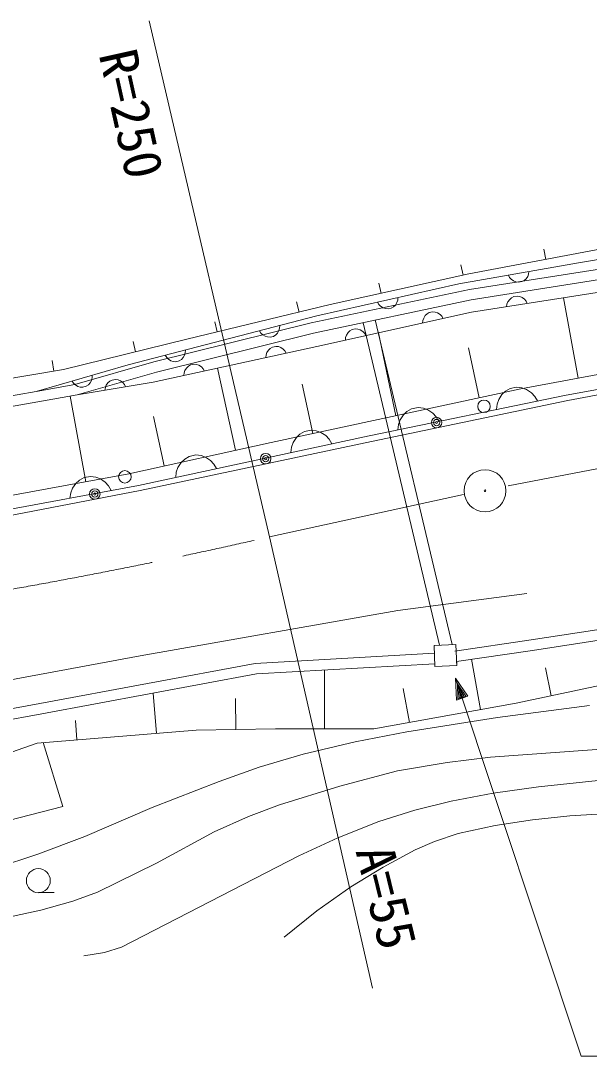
# Model space of a CAD drawing. Units: millimetres, scale not verified. Extents: x 40000 to 680000, y 20000 to 380000.
# Drawn here: x 238292 to 265478, y 283471 to 332985 of the extents above; entities that cross this region are included whole.
import ezdxf
from ezdxf.enums import TextEntityAlignment as Align

# ---------------------------------------------------------------- set-up
doc = ezdxf.new("R2010")
doc.units = ezdxf.units.MM
doc.header["$LTSCALE"] = 1000
doc.linetypes.add('CHAIN', pattern=[18.5, 12, -1.5, 3.5, -1.5])
for name, color, linetype, lineweight in [('M-BGD', 7, 'Continuous', 13), ('M-BMK', 2, 'CHAIN', 13), ('M-BMK-SRVR', 3, 'Continuous', 13), ('M-STR-HTXT', 7, 'Continuous', 13), ('M-STR-STRC', 7, 'Continuous', 13)]:
    doc.layers.add(name, color=color, linetype=linetype, lineweight=lineweight)
doc.styles.add('ＭＳ ゴシック', font='')
doc.styles.get('ＭＳ ゴシック').set_extended_font_data('MS Gothic')

msp = doc.modelspace()

# ---------------------------------------------------------------- linework, layer by layer
at = {"layer": 'M-BGD'}
for p, q in [((259725, 320876), (267609, 322363)), ((263394, 321568), (263302, 322063)), ((264969, 321415), (269073, 322096)), ((259235, 320407), (264969, 321415)), ((259747, 320130), (268378, 321496)), ((253089, 319414), (259725, 320876)), ((259446, 320814), (259339, 321306)), ((259837, 319635), (268445, 320998)), ((262534, 320762), (262576, 320872)), ((262576, 320872), (262595, 320998)), ((252449, 318870), (259235, 320407)), ((255519, 319949), (255412, 320441)), ((259844, 319047), (268535, 320417)), ((268535, 320417), (259844, 319047)), ((261609, 320824), (261669, 320712)), ((261669, 320712), (261746, 320624)), ((261746, 320624), (261862, 320542)), ((261862, 320542), (261970, 320500)), ((261970, 320500), (262095, 320481)), ((262095, 320481), (262253, 320508)), ((262253, 320508), (262364, 320569)), ((262364, 320569), (262453, 320646)), ((262453, 320646), (262534, 320762)), ((252184, 318538), (259747, 320130)), ((246228, 317751), (253089, 319414)), ((251600, 319053), (251483, 319542)), ((252295, 318047), (259837, 319635)), ((255354, 319528), (255419, 319419)), ((255419, 319419), (255500, 319334)), ((256120, 319309), (256205, 319390)), ((256205, 319390), (256280, 319511)), ((256280, 319511), (256317, 319622)), ((256317, 319622), (256330, 319749)), ((261543, 319437), (261523, 319312)), ((261587, 319546), (261543, 319437)), ((261671, 319661), (261587, 319546)), ((261760, 319737), (261671, 319661)), ((261873, 319795), (261760, 319737)), ((262031, 319820), (261873, 319795)), ((262155, 319799), (262031, 319820)), ((262263, 319755), (262155, 319799)), ((262378, 319671), (262263, 319755)), ((262452, 319581), (262378, 319671)), ((262511, 319468), (262452, 319581)), ((264954, 315892), (264244, 319741)), ((252456, 317414), (259844, 319047)), ((259844, 319047), (252456, 317414)), ((255500, 319334), (255619, 319258)), ((255619, 319258), (255730, 319221)), ((255730, 319221), (255856, 319208)), ((255856, 319208), (256012, 319244)), ((256012, 319244), (256120, 319309)), ((257635, 318889), (257559, 318769)), ((257720, 318969), (257635, 318889)), ((257828, 319034), (257720, 318969)), ((257985, 319069), (257828, 319034)), ((258110, 319056), (257985, 319069)), ((258221, 319018), (258110, 319056)), ((258340, 318941), (258221, 319018)), ((258420, 318856), (258340, 318941)), ((243434, 316526), (252449, 318870)), ((244654, 316667), (252184, 318538)), ((247692, 318106), (247575, 318595)), ((250671, 318282), (250679, 318409)), ((254659, 318545), (258318, 303126)), ((255243, 318685), (258928, 303153)), ((257522, 318657), (257508, 318531)), ((257559, 318769), (257522, 318657)), ((258485, 318747), (258420, 318856)), ((244783, 316180), (252295, 318047)), ((249711, 318158), (249780, 318051)), ((249780, 318051), (249863, 317969)), ((249863, 317969), (249985, 317896)), ((249985, 317896), (250097, 317863)), ((250223, 317854), (250378, 317894)), ((250378, 317894), (250484, 317964)), ((250484, 317964), (250566, 318047)), ((250566, 318047), (250638, 318170)), ((250638, 318170), (250671, 318282)), ((253865, 317952), (253828, 317841)), ((253941, 318072), (253865, 317952)), ((254026, 318152), (253941, 318072)), ((254135, 318218), (254026, 318152)), ((254291, 318252), (254135, 318218)), ((254417, 318239), (254291, 318252)), ((254527, 318201), (254417, 318239)), ((254646, 318125), (254527, 318201)), ((254726, 318039), (254646, 318125)), ((254791, 317930), (254726, 318039)), ((256234, 314101), (255396, 318064)), ((240343, 316314), (246228, 317751)), ((243786, 317155), (243668, 317644)), ((244628, 315701), (252456, 317414)), ((252456, 317414), (244628, 315701)), ((250097, 317863), (250223, 317854)), ((250488, 317416), (250332, 317381)), ((250614, 317402), (250488, 317416)), ((250724, 317364), (250614, 317402)), ((253828, 317841), (253815, 317714)), ((245204, 316986), (245273, 316879)), ((246058, 316875), (246130, 316998)), ((246130, 316998), (246163, 317111)), ((246163, 317111), (246172, 317238)), ((250024, 317005), (250010, 316878)), ((250061, 317116), (250024, 317005)), ((250138, 317236), (250061, 317116)), ((250223, 317316), (250138, 317236)), ((250332, 317381), (250223, 317316)), ((250843, 317287), (250724, 317364)), ((250923, 317202), (250843, 317287)), ((250988, 317092), (250923, 317202)), ((260215, 314953), (259709, 317347)), ((239024, 315257), (243434, 316526)), ((239873, 316235), (239790, 316731)), ((240886, 315589), (244654, 316667)), ((245273, 316879), (245356, 316797)), ((245356, 316797), (245477, 316724)), ((245477, 316724), (245589, 316691)), ((245589, 316691), (245716, 316682)), ((245716, 316682), (245870, 316722)), ((245870, 316722), (245977, 316792)), ((245977, 316792), (246058, 316875)), ((246309, 316460), (246224, 316380)), ((246418, 316525), (246309, 316460)), ((246574, 316559), (246418, 316525)), ((246700, 316545), (246574, 316559)), ((246810, 316508), (246700, 316545)), ((246929, 316431), (246810, 316508)), ((247009, 316345), (246929, 316431)), ((262205, 315379), (267703, 316406)), ((267703, 316406), (262205, 315379)), ((234977, 315407), (240343, 316314)), ((240998, 315097), (244783, 316180)), ((241674, 315789), (241704, 315902)), ((241704, 315902), (241710, 316030)), ((246110, 316149), (246096, 316022)), ((246147, 316260), (246110, 316149)), ((246224, 316380), (246147, 316260)), ((247074, 316236), (247009, 316345)), ((248561, 312447), (247705, 316374)), ((270509, 316195), (264373, 315089)), ((270508, 315958), (264448, 314832)), ((239024, 315257), (240886, 315589)), ((240748, 315753), (240820, 315648)), ((240820, 315648), (240905, 315568)), ((240905, 315568), (241028, 315499)), ((240998, 315097), (244628, 315701)), ((244628, 315701), (240998, 315097)), ((241028, 315499), (241141, 315468)), ((241141, 315468), (241268, 315463)), ((241268, 315463), (241421, 315507)), ((241421, 315507), (241526, 315579)), ((241526, 315579), (241605, 315665)), ((241605, 315665), (241674, 315789)), ((242340, 315443), (242320, 315317)), ((242383, 315552), (242340, 315443)), ((242465, 315668), (242383, 315552)), ((242554, 315744), (242465, 315668)), ((242666, 315803), (242554, 315744)), ((242824, 315829), (242666, 315803)), ((242949, 315809), (242824, 315829)), ((243057, 315766), (242949, 315809)), ((243172, 315683), (243057, 315766)), ((243247, 315594), (243172, 315683)), ((243307, 315481), (243247, 315594)), ((252253, 313249), (251754, 315612)), ((262005, 315462), (261691, 315397)), ((262256, 315432), (262005, 315462)), ((262476, 315354), (262256, 315432)), ((230311, 313746), (239024, 315257)), ((239111, 314761), (240998, 315097)), ((239111, 314761), (240998, 315097)), ((241400, 310945), (240662, 315038)), ((250262, 312823), (262205, 315379)), ((262205, 315379), (250262, 312823)), ((264373, 315089), (254948, 313139)), ((261301, 315111), (261145, 314873)), ((261472, 315269), (261301, 315111)), ((261691, 315397), (261472, 315269)), ((262712, 315197), (262476, 315354)), ((262870, 315024), (262712, 315197)), ((262997, 314804), (262870, 315024)), ((230392, 313249), (239111, 314761)), ((230392, 313249), (239111, 314761)), ((264448, 314832), (255059, 312861)), ((256979, 314422), (256760, 314294)), ((257292, 314487), (256979, 314422)), ((257544, 314457), (257292, 314487)), ((257764, 314379), (257544, 314457)), ((261068, 314651), (261038, 314399)), ((261145, 314873), (261068, 314651)), ((245157, 311696), (244641, 314066)), ((256588, 314136), (256432, 313898)), ((256760, 314294), (256588, 314136)), ((258000, 314222), (257764, 314379)), ((258158, 314049), (258000, 314222)), ((258284, 313829), (258158, 314049)), ((256355, 313676), (256325, 313424)), ((256432, 313898), (256355, 313676)), ((254948, 313139), (243927, 310767)), ((251472, 313050), (251319, 312811)), ((251643, 313210), (251472, 313050)), ((251861, 313339), (251643, 313210)), ((252174, 313406), (251861, 313339)), ((252425, 313378), (252174, 313406)), ((252646, 313302), (252425, 313378)), ((252883, 313147), (252646, 313302)), ((253043, 312976), (252883, 313147)), ((253171, 312756), (253043, 312976)), ((243455, 311321), (250262, 312823)), ((250262, 312823), (243455, 311321)), ((255059, 312861), (244011, 310516)), ((251243, 312589), (251215, 312335)), ((251319, 312811), (251243, 312589)), ((246132, 312024), (245961, 311864)), ((246350, 312153), (246132, 312024)), ((246663, 312221), (246350, 312153)), ((246914, 312192), (246663, 312221)), ((247135, 312116), (246914, 312192)), ((247372, 311962), (247135, 312116)), ((247532, 311790), (247372, 311962)), ((245808, 311625), (245732, 311403)), ((245961, 311864), (245808, 311625)), ((247660, 311571), (247532, 311790)), ((235235, 309819), (243455, 311321)), ((243455, 311321), (235235, 309819)), ((241098, 311018), (240923, 310862)), ((241319, 311141), (241098, 311018)), ((241634, 311200), (241319, 311141)), ((241884, 311165), (241634, 311200)), ((242103, 311082), (241884, 311165)), ((242336, 310921), (242103, 311082)), ((245732, 311403), (245704, 311150)), ((244011, 310516), (234688, 308733)), ((243927, 310767), (234738, 309054)), ((240763, 310628), (240681, 310408)), ((240923, 310862), (240763, 310628)), ((242490, 310745), (242336, 310921)), ((242613, 310522), (242490, 310745)), ((240681, 310408), (240646, 310156)), ((262695, 303378), (272796, 304918)), ((262770, 302880), (272884, 304423)), ((262770, 302880), (272884, 304423)), ((259093, 303161), (258054, 303115)), ((258054, 303115), (258098, 302109)), ((259056, 302847), (262695, 303378)), ((259137, 302155), (259093, 303161)), ((249506, 302257), (258070, 302744)), ((259128, 302349), (262770, 302880)), ((259128, 302349), (262770, 302880)), ((239213, 300342), (249506, 302257)), ((249566, 301756), (258092, 302242)), ((249566, 301756), (258092, 302242)), ((258092, 302242), (258098, 302109)), ((258098, 302109), (259137, 302155)), ((258098, 302109), (259137, 302155)), ((259137, 302155), (259128, 302349)), ((260282, 300051), (259851, 302454)), ((263662, 300711), (263385, 302052)), ((239303, 299847), (249566, 301756)), ((239303, 299847), (249566, 301756)), ((252823, 299123), (252823, 301941)), ((268691, 301766), (261986, 300360)), ((256874, 299432), (256582, 301060)), ((244778, 298912), (244623, 300836)), ((248577, 299095), (248555, 300577)), ((231698, 298973), (239213, 300342)), ((261986, 300360), (255170, 299123)), ((231787, 298477), (239303, 299847)), ((231787, 298477), (239303, 299847)), ((246677, 299067), (239079, 298448)), ((240978, 298603), (240904, 299522)), ((250477, 299123), (246677, 299067)), ((255170, 299123), (250477, 299123)), ((239079, 298448), (232430, 296086)), ((240308, 295411), (239361, 298471)), ((236174, 294343), (240308, 295411)), ((239135, 291295), (239885, 291295))]:
    msp.add_line(p, q, dxfattribs=at)
for points in [[(237073, 292458), (239113, 293132), (241358, 293987), (244582, 295359), (247783, 296613), (249697, 297289), (251795, 297917), (254279, 298505), (256755, 298981), (261093, 299664), (265493, 300243)], [(270261, 298454), (260755, 297766), (258675, 297522), (256308, 297123), (253552, 296383), (250673, 295500), (249184, 294942), (247540, 294203), (244780, 292712), (241956, 291314), (240791, 290890), (239248, 290463), (236962, 289966)], [(241312, 288267), (242297, 288441), (243112, 288696), (251590, 293060), (253453, 293916), (255421, 294704), (257141, 295242), (258871, 295669), (260876, 296051), (263055, 296356), (265907, 296660), (269018, 296884), (271218, 296920), (273229, 296853), (274824, 296707), (276233, 296470), (278366, 295925), (280460, 295283), (282232, 294636)], [(250891, 289167), (252458, 290419), (254077, 291572), (255615, 292516), (257160, 293344), (258076, 293748), (259211, 294122), (260974, 294500), (262765, 294771), (264552, 294973), (266396, 295074), (268397, 295089), (270446, 294997), (271412, 294865), (272581, 294587), (273906, 294122), (275029, 293621), (275644, 293325)]]:
    msp.add_lwpolyline(points, dxfattribs=at)
for centre, major_axis in [((260443, 314547), (0, 302)), ((258176, 313773), (0, 252)), ((258176, 313773), (0, 151)), ((258176, 313773), (0, 50.3)), ((250006, 312046), (0, 252)), ((250006, 312046), (0, 151)), ((250006, 312046), (0, 50.3)), ((243273, 311176), (0, 302)), ((241835, 310355), (0, 252)), ((241835, 310355), (0, 151)), ((241835, 310355), (0, 50.3)), ((239135, 291868), (0, 574))]:
    msp.add_ellipse(centre, major_axis=major_axis, ratio=0.993543, dxfattribs=at)
at = {"layer": 'M-BMK'}
msp.add_line((250180, 308305), (259457, 310331), dxfattribs=at)
msp.add_lwpolyline([(261596, 310751), (265918, 311577), (270259, 312303), (273825, 312801), (277404, 313198), (280594, 313451), (283790, 313601), (287713, 313625)], dxfattribs=at)
msp.add_ellipse((194547, 553636), major_axis=(0, 251640), ratio=0.993543, start_param=3.14706, end_param=3.36599, dxfattribs=at)
at = {"layer": 'M-BMK-SRVR'}
for major_axis in [(0, 1007), (0, 40.3)]:
    msp.add_ellipse((260492, 310509), major_axis=major_axis, ratio=0.993543, dxfattribs=at)
at = {"layer": 'M-STR-HTXT'}
for p, q in [((250180, 308305), (244427, 332985)), ((250180, 308305), (255113, 286736)), ((259080, 301549), (265088, 283471)), ((259080, 301549), (259663, 300684)), ((259132, 300505), (259080, 301549)), ((259169, 301282), (259574, 300697)), ((259195, 300569), (259169, 301282)), ((259220, 301129), (259486, 300709)), ((259258, 300633), (259220, 301129)), ((259663, 300684), (259132, 300505)), ((259574, 300697), (259195, 300569)), ((259486, 300709), (259258, 300633)), ((259296, 300900), (259397, 300722)), ((259321, 300696), (259296, 300900)), ((259397, 300722), (259321, 300696)), ((265088, 283471), (283723, 283471))]:
    msp.add_line(p, q, dxfattribs=at)
at = {"layer": 'M-STR-STRC'}
for p, q in [((256321, 304783), (262492, 305594)), ((244007, 302621), (256321, 304783)), ((234647, 300883), (244007, 302621))]:
    msp.add_line(p, q, dxfattribs=at)

# ---------------------------------------------------------------- texts
at = {"layer": 'M-STR-HTXT', "style": 'ＭＳ ゴシック'}
for s, rotation, p in [('R=250', 282.521, (241481, 331264)), ('A=55', 283.814, (253764, 293151))]:
    msp.add_text(s, height=1833, rotation=rotation, dxfattribs=at).set_placement(p, align=Align.BOTTOM_LEFT)

doc.saveas('drawing.dxf')
